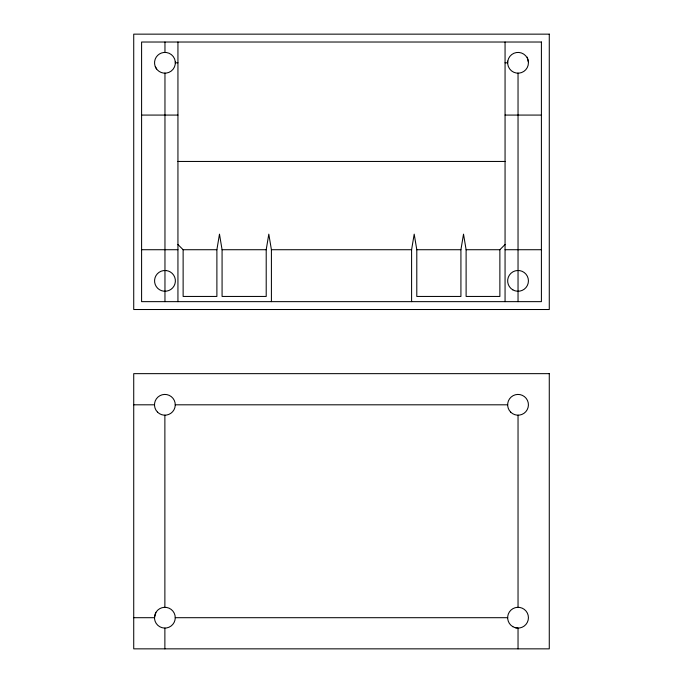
<?xml version="1.0" encoding="UTF-8"?>
<svg xmlns="http://www.w3.org/2000/svg" width="683" height="683" viewBox="0 0 683 683"><rect width="100%" height="100%" fill="white"/><g stroke="black" fill="none" stroke-linecap="round" stroke-linejoin="round"><path stroke-width="1.02" d="M177.939 244.531L183.129 249.722L183.129 296.448L216.887 296.448L216.887 249.722L219.482 234.141L222.077 249.722L222.077 296.448L266.208 296.448L266.208 249.722L268.803 234.141L271.407 249.722L271.407 301.647M411.593 301.647L411.593 249.722L414.197 234.141L416.792 249.722L416.792 296.448L460.923 296.448L460.923 249.722L463.518 234.141L466.113 249.722L466.113 296.448L499.871 296.448L499.871 249.722L505.061 244.531M155.878 612.506L154.486 617.697L133.723 617.697M175.258 62.793L177.939 62.793M505.061 62.793L507.742 62.793M141.594 115.077L177.939 115.077M505.061 115.077L541.406 115.077M177.939 161.453L505.061 161.453M141.594 249.722L177.939 249.722M183.129 249.722L216.887 249.722M222.077 249.722L266.208 249.722M271.407 249.722L411.593 249.722M416.792 249.722L460.923 249.722M466.113 249.722L499.871 249.722M505.061 249.722L541.406 249.722M133.723 404.806L154.486 404.806M175.258 404.806L507.657 404.806M175.258 617.697A10.382 10.382 0 0 0 159.677 608.698A10.382 10.382 0 0 0 159.677 626.687A10.382 10.382 0 0 0 175.258 617.697L507.657 617.697M515.349 627.728L518.038 628.078L518.038 648.85M155.314 66.635L156.638 69.009M527.302 57.141L528.377 61.803M518.038 73.098L518.038 301.647M518.038 415.196L518.038 607.315M505.061 42.022L505.061 301.647M177.939 42.022L177.939 301.647M164.962 42.022L164.962 52.497M164.962 73.09L164.962 301.647M164.876 415.196L164.876 607.315M164.876 628.078L164.876 648.85M175.275 61.581L175.232 64.287A10.382 10.382 0 0 1 166.174 73.107L163.468 73.072A10.382 10.382 0 0 1 163.741 52.48L166.456 52.514A10.382 10.382 0 0 1 175.275 61.581M507.802 61.077L507.7 63.792A10.382 10.382 0 0 0 516.322 73.038L519.037 73.132A10.382 10.382 0 0 0 528.429 62.708A10.382 10.382 0 0 0 518.858 52.446A10.382 10.382 0 0 0 507.802 61.077M166.071 270.545L163.365 270.613A10.382 10.382 0 0 0 163.843 291.197L166.558 291.137A10.382 10.382 0 0 0 166.071 270.545M549.277 34.15L133.723 34.15L133.723 309.519L549.277 309.519L549.277 34.15M541.406 42.022L141.594 42.022L141.594 301.647L541.406 301.647L541.406 42.022M549.277 373.652L133.723 373.652L133.723 648.85L549.277 648.85L549.277 373.652M512.848 289.865A10.382 10.382 0 0 0 528.429 280.875A10.382 10.382 0 0 0 512.848 271.877A10.382 10.382 0 0 0 512.848 289.865M512.848 626.687A10.382 10.382 0 0 0 528.429 617.697A10.382 10.382 0 0 0 512.848 608.698A10.382 10.382 0 0 0 512.848 626.687M157.534 412.148A10.382 10.382 0 0 0 174.908 407.495A10.382 10.382 0 0 0 162.187 394.774A10.382 10.382 0 0 0 157.534 412.148M510.696 412.148A10.382 10.382 0 0 0 528.07 407.495A10.382 10.382 0 0 0 515.349 394.774A10.382 10.382 0 0 0 510.696 412.148"/></g></svg>
